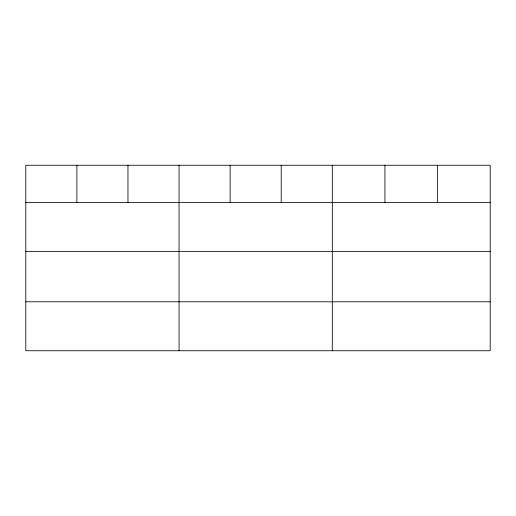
<?xml version="1.0" encoding="UTF-8"?>
<svg xmlns="http://www.w3.org/2000/svg" width="516" height="516" viewBox="0 0 516 516"><rect width="100%" height="100%" fill="white"/><g stroke="black" fill="none" stroke-linecap="round" stroke-linejoin="round"><path stroke-width="0.77" d="M490.2 251.369L490.2 165.255L25.8 165.255L25.8 350.745L490.2 350.745L490.2 251.369L25.8 251.369M25.8 202.42L490.2 202.42M25.8 301.802L490.2 301.802M437.568 165.255L437.568 202.42M384.936 165.255L384.936 202.42M332.304 165.255L332.304 350.745M281.22 165.255L281.22 202.42M230.136 165.255L230.136 202.42M179.052 165.255L179.052 350.745M127.968 165.255L127.968 202.42M76.884 165.255L76.884 202.42"/></g></svg>
